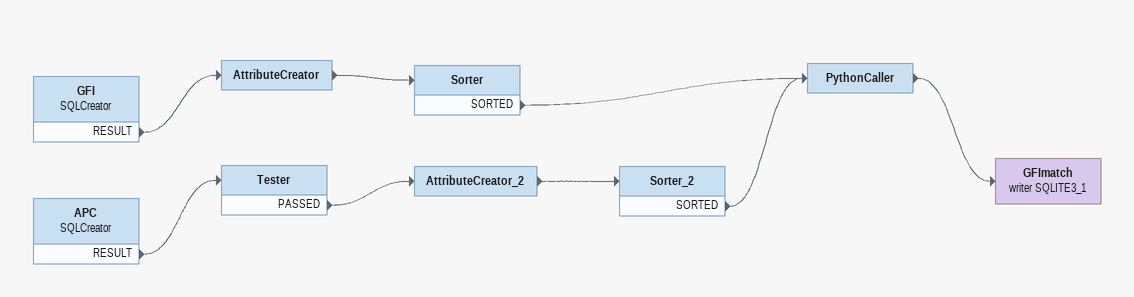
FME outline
GFI: SQLCreator
    RESULT -> AttributeCreator
AttributeCreator
    -> Sorter
Sorter
    SORTED -> PythonCaller
APC: SQLCreator
    RESULT -> Tester
Tester
    PASSED -> AttributeCreator_2
AttributeCreator_2
    -> Sorter_2
Sorter_2
    SORTED -> PythonCaller
PythonCaller
    -> GFImatch (writer SQLITE3_1)
GFImatch (writer SQLITE3_1)
